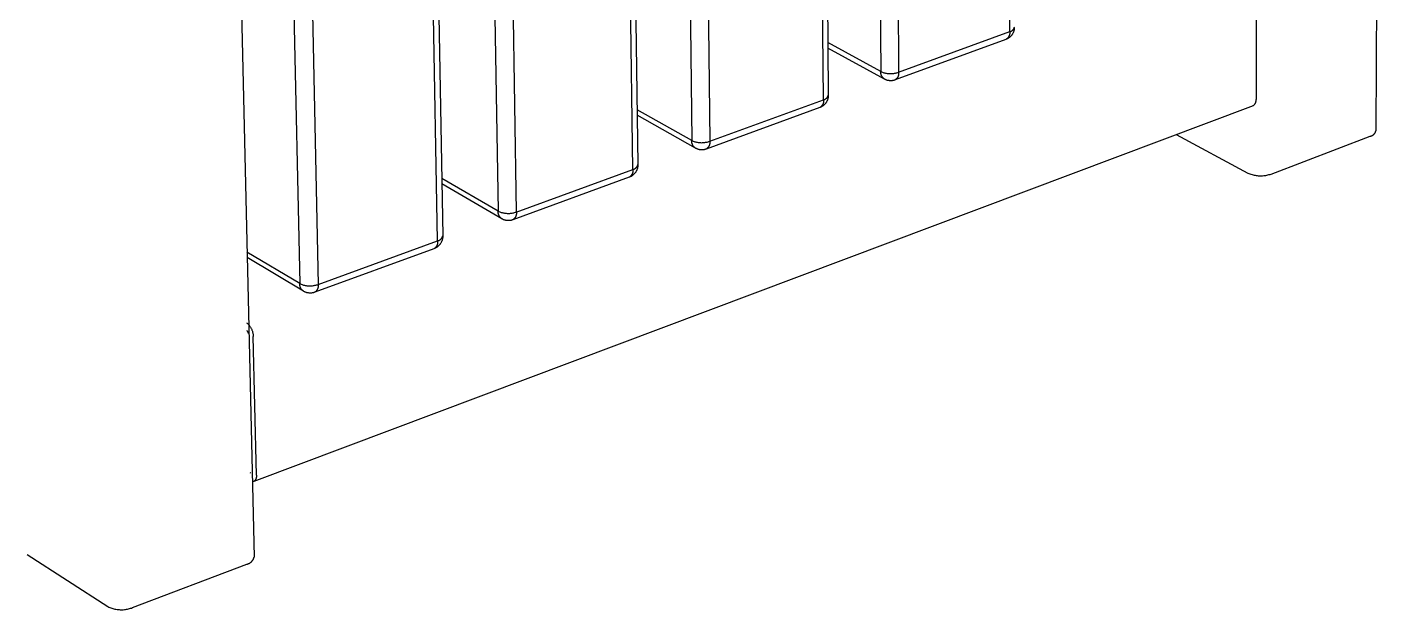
# Model space of a CAD drawing. Header units: millimetres. Extents: x 0 to 3480, y 0 to 2432.
# Drawn here: x 836.4 to 1058.9, y 161 to 255.9 of the extents above; entities that cross this region are included whole.
import ezdxf

# ---------------------------------------------------------------- set-up
doc = ezdxf.new("R2010")
doc.units = ezdxf.units.MM
doc.header["$MEASUREMENT"] = 0
doc.layers.add('Utwórz2D linie widoczne', color=7, linetype='Continuous', true_color=0x000000)

msp = doc.modelspace()

# ---------------------------------------------------------------- linework, layer by layer
at = {"layer": 'Utwórz2D linie widoczne'}
for p, q in [((1058.94, 745.12), (1056.36, 239.06)), ((996.65, 255.22), (994.74, 728.82)), ((972.17, 725.37), (975.63, 248.71)), ((962.98, 723.31), (967.07, 244.87)), ((975.29, 725.31), (978.53, 248.6)), ((966.29, 244.13), (962.13, 722.93)), ((939.02, 719.38), (944.8, 237.46)), ((942.17, 719.32), (947.73, 237.35)), ((935.19, 232.77), (928.67, 716.88)), ((929.56, 717.29), (936.01, 233.55)), ((905.01, 713.24), (913.23, 225.94)), ((908.2, 713.18), (916.19, 225.82)), ((903.35, 221.13), (894.35, 710.68)), ((895.27, 711.09), (904.2, 221.94)), ((860.92, 709.52), (873.42, 169.58)), ((870.11, 706.94), (880.88, 214.14)), ((873.33, 706.88), (883.88, 214.02)), ((1036.87, 265.56), (1036.83, 244.17)), ((997.39, 255.86), (997.4, 255.9)), ((997.4, 255.9), (997.41, 255.93)), ((997.41, 255.9), (997.4, 255.83)), ((996.04, 253.96), (977.96, 247.34)), ((978.53, 248.6), (996.65, 255.22)), ((996.08, 253.98), (996.04, 253.96)), ((996.14, 254), (996.07, 253.97)), ((996.12, 254.01), (996.08, 253.98)), ((996.15, 254.03), (996.12, 254.01)), ((996.2, 254.03), (996.14, 254)), ((996.19, 254.06), (996.15, 254.03)), ((996.22, 254.08), (996.19, 254.06)), ((996.27, 254.06), (996.2, 254.03)), ((996.25, 254.11), (996.22, 254.08)), ((996.28, 254.14), (996.25, 254.11)), ((996.33, 254.09), (996.27, 254.06)), ((996.31, 254.17), (996.28, 254.14)), ((996.34, 254.2), (996.31, 254.17)), ((996.39, 254.13), (996.33, 254.09)), ((996.37, 254.23), (996.34, 254.2)), ((996.4, 254.26), (996.37, 254.23)), ((996.45, 254.16), (996.39, 254.13)), ((996.42, 254.3), (996.4, 254.26)), ((996.45, 254.33), (996.42, 254.3)), ((996.47, 254.37), (996.45, 254.33)), ((996.51, 254.2), (996.45, 254.16)), ((996.49, 254.4), (996.47, 254.37)), ((996.51, 254.44), (996.49, 254.4)), ((996.53, 254.48), (996.51, 254.44)), ((996.57, 254.25), (996.51, 254.2)), ((996.55, 254.52), (996.53, 254.48)), ((996.57, 254.56), (996.55, 254.52)), ((996.58, 254.59), (996.57, 254.56)), ((996.63, 254.29), (996.57, 254.25)), ((996.6, 254.63), (996.58, 254.59)), ((996.61, 254.67), (996.6, 254.63)), ((996.62, 254.72), (996.61, 254.67)), ((996.63, 254.76), (996.62, 254.72)), ((996.64, 254.8), (996.63, 254.76)), ((996.68, 254.33), (996.63, 254.29)), ((996.65, 254.84), (996.64, 254.8)), ((996.65, 255.22), (996.68, 255.23)), ((996.65, 255.22), (996.66, 255.18)), ((996.66, 254.88), (996.65, 254.84)), ((996.66, 255.18), (996.66, 255.14)), ((996.66, 255.14), (996.66, 255.09)), ((996.66, 255.09), (996.67, 255.05)), ((996.67, 255.01), (996.66, 254.97)), ((996.66, 254.97), (996.66, 254.92)), ((996.66, 254.92), (996.66, 254.88)), ((996.67, 255.05), (996.67, 255.01)), ((996.68, 255.23), (996.71, 255.23)), ((996.73, 254.38), (996.68, 254.33)), ((996.71, 255.23), (996.75, 255.24)), ((996.79, 254.43), (996.73, 254.38)), ((996.75, 255.24), (996.78, 255.25)), ((996.78, 255.25), (996.81, 255.26)), ((996.84, 254.48), (996.79, 254.43)), ((996.81, 255.26), (996.84, 255.27)), ((996.84, 255.27), (996.87, 255.29)), ((996.88, 254.53), (996.84, 254.48)), ((996.87, 255.29), (996.9, 255.3)), ((996.93, 254.59), (996.88, 254.53)), ((996.9, 255.3), (996.92, 255.31)), ((996.92, 255.31), (996.95, 255.33)), ((996.98, 254.64), (996.93, 254.59)), ((996.95, 255.33), (996.98, 255.35)), ((996.98, 255.35), (997.01, 255.36)), ((997.02, 254.7), (996.98, 254.64)), ((997.01, 255.36), (997.03, 255.38)), ((997.06, 254.76), (997.02, 254.7)), ((997.03, 255.38), (997.06, 255.4)), ((997.06, 255.4), (997.09, 255.42)), ((997.1, 254.82), (997.06, 254.76)), ((997.09, 255.42), (997.11, 255.44)), ((997.13, 254.88), (997.1, 254.82)), ((997.11, 255.44), (997.13, 255.46)), ((997.13, 255.46), (997.16, 255.48)), ((997.17, 254.94), (997.13, 254.88)), ((997.16, 255.48), (997.18, 255.51)), ((997.2, 255.01), (997.17, 254.94)), ((997.18, 255.51), (997.2, 255.53)), ((997.2, 255.53), (997.22, 255.56)), ((997.23, 255.07), (997.2, 255.01)), ((997.22, 255.56), (997.24, 255.58)), ((997.26, 255.14), (997.23, 255.07)), ((997.24, 255.58), (997.26, 255.61)), ((997.26, 255.61), (997.28, 255.63)), ((997.28, 255.21), (997.26, 255.14)), ((997.28, 255.63), (997.3, 255.66)), ((997.3, 255.27), (997.28, 255.21)), ((997.3, 255.66), (997.31, 255.69)), ((997.33, 255.34), (997.3, 255.27)), ((997.31, 255.69), (997.33, 255.72)), ((997.33, 255.72), (997.34, 255.75)), ((997.34, 255.41), (997.33, 255.34)), ((997.34, 255.75), (997.35, 255.77)), ((997.36, 255.48), (997.34, 255.41)), ((997.35, 255.77), (997.37, 255.8)), ((997.37, 255.55), (997.36, 255.48)), ((997.37, 255.8), (997.38, 255.83)), ((997.38, 255.62), (997.37, 255.55)), ((997.38, 255.83), (997.39, 255.86)), ((997.39, 255.69), (997.38, 255.62)), ((997.4, 255.76), (997.39, 255.69)), ((997.4, 255.83), (997.4, 255.76)), ((975.63, 248.71), (967, 253.43)), ((976.23, 247.47), (967.01, 252.52)), ((975.63, 248.71), (975.75, 248.66)), ((975.63, 248.67), (975.63, 248.71)), ((975.63, 248.62), (975.63, 248.67)), ((975.63, 248.57), (975.63, 248.62)), ((975.63, 248.52), (975.63, 248.57)), ((975.63, 248.48), (975.63, 248.52)), ((975.64, 248.43), (975.63, 248.48)), ((975.65, 248.38), (975.64, 248.43)), ((975.65, 248.34), (975.65, 248.38)), ((975.67, 248.29), (975.65, 248.34)), ((975.68, 248.24), (975.67, 248.29)), ((975.69, 248.2), (975.68, 248.24)), ((975.71, 248.15), (975.69, 248.2)), ((975.72, 248.11), (975.71, 248.15)), ((975.74, 248.07), (975.72, 248.11)), ((975.76, 248.02), (975.74, 248.07)), ((975.75, 248.66), (975.88, 248.62)), ((975.78, 247.98), (975.76, 248.02)), ((975.8, 247.94), (975.78, 247.98)), ((975.83, 247.9), (975.8, 247.94)), ((975.85, 247.86), (975.83, 247.9)), ((975.88, 247.82), (975.85, 247.86)), ((975.88, 248.62), (976.01, 248.57)), ((975.91, 247.78), (975.88, 247.82)), ((975.94, 247.74), (975.91, 247.78)), ((975.97, 247.71), (975.94, 247.74)), ((976, 247.67), (975.97, 247.71)), ((976.03, 247.64), (976, 247.67)), ((976.01, 248.57), (976.14, 248.53)), ((976.07, 247.61), (976.03, 247.64)), ((976.1, 247.57), (976.07, 247.61)), ((976.14, 247.54), (976.1, 247.57)), ((976.14, 248.53), (976.27, 248.5)), ((976.18, 247.52), (976.14, 247.54)), ((976.22, 247.49), (976.18, 247.52)), ((976.26, 247.46), (976.22, 247.49)), ((976.32, 247.43), (976.26, 247.46)), ((976.27, 248.5), (976.4, 248.47)), ((976.38, 247.4), (976.32, 247.43)), ((976.44, 247.37), (976.38, 247.4)), ((976.4, 248.47), (976.53, 248.44)), ((976.51, 247.35), (976.44, 247.37)), ((976.57, 247.32), (976.51, 247.35)), ((976.53, 248.44), (976.66, 248.42)), ((976.64, 247.3), (976.57, 247.32)), ((976.7, 247.28), (976.64, 247.3)), ((976.66, 248.42), (976.8, 248.41)), ((976.77, 247.26), (976.7, 247.28)), ((976.84, 247.25), (976.77, 247.26)), ((976.8, 248.41), (976.93, 248.39)), ((976.91, 247.24), (976.84, 247.25)), ((976.97, 247.23), (976.91, 247.24)), ((976.93, 248.39), (977.07, 248.39)), ((977.04, 247.22), (976.97, 247.23)), ((977.11, 247.21), (977.04, 247.22)), ((977.07, 248.39), (977.2, 248.38)), ((977.18, 247.21), (977.11, 247.21)), ((977.25, 247.21), (977.18, 247.21)), ((977.2, 248.38), (977.34, 248.38)), ((977.32, 247.21), (977.25, 247.21)), ((977.39, 247.22), (977.32, 247.21)), ((977.34, 248.38), (977.47, 248.39)), ((977.46, 247.22), (977.39, 247.22)), ((977.53, 247.23), (977.46, 247.22)), ((977.47, 248.39), (977.61, 248.4)), ((977.59, 247.24), (977.53, 247.23)), ((977.66, 247.26), (977.59, 247.24)), ((977.61, 248.4), (977.74, 248.42)), ((977.73, 247.27), (977.66, 247.26)), ((977.8, 247.29), (977.73, 247.27)), ((977.74, 248.42), (977.87, 248.44)), ((977.86, 247.31), (977.8, 247.29)), ((977.93, 247.33), (977.86, 247.31)), ((977.87, 248.44), (978.01, 248.46)), ((977.96, 247.36), (977.93, 247.33)), ((978, 247.38), (977.96, 247.36)), ((978.03, 247.4), (978, 247.38)), ((978.01, 248.46), (978.14, 248.49)), ((978.07, 247.43), (978.03, 247.4)), ((978.1, 247.46), (978.07, 247.43)), ((978.13, 247.48), (978.1, 247.46)), ((978.16, 247.51), (978.13, 247.48)), ((978.14, 248.49), (978.27, 248.52)), ((978.19, 247.54), (978.16, 247.51)), ((978.22, 247.57), (978.19, 247.54)), ((978.25, 247.61), (978.22, 247.57)), ((978.28, 247.64), (978.25, 247.61)), ((978.27, 248.52), (978.4, 248.56)), ((978.3, 247.67), (978.28, 247.64)), ((978.33, 247.71), (978.3, 247.67)), ((978.35, 247.74), (978.33, 247.71)), ((978.37, 247.78), (978.35, 247.74)), ((978.39, 247.82), (978.37, 247.78)), ((978.41, 247.85), (978.39, 247.82)), ((978.4, 248.56), (978.53, 248.6)), ((978.43, 247.89), (978.41, 247.85)), ((978.45, 247.93), (978.43, 247.89)), ((978.46, 247.97), (978.45, 247.93)), ((978.48, 248.01), (978.46, 247.97)), ((978.49, 248.05), (978.48, 248.01)), ((978.5, 248.09), (978.49, 248.05)), ((978.51, 248.13), (978.5, 248.09)), ((978.52, 248.18), (978.51, 248.13)), ((978.53, 248.22), (978.52, 248.18)), ((978.53, 248.6), (978.53, 248.56)), ((978.53, 248.56), (978.54, 248.51)), ((978.54, 248.3), (978.53, 248.26)), ((978.53, 248.26), (978.53, 248.22)), ((978.54, 248.51), (978.54, 248.47)), ((978.54, 248.47), (978.54, 248.43)), ((978.54, 248.43), (978.54, 248.39)), ((978.54, 248.39), (978.54, 248.34)), ((978.54, 248.34), (978.54, 248.3)), ((967.02, 244.71), (967.03, 244.74)), ((967.03, 244.74), (967.04, 244.78)), ((967.04, 244.78), (967.05, 244.81)), ((967.05, 244.81), (967.06, 244.84)), ((967.06, 244.84), (967.07, 244.87)), ((967.07, 244.85), (967.07, 244.78)), ((967.07, 244.78), (967.07, 244.7)), ((1036.33, 243.15), (873.37, 181.9)), ((965.69, 242.86), (947.17, 236.08)), ((947.73, 237.35), (966.29, 244.13)), ((965.73, 242.88), (965.69, 242.86)), ((965.78, 242.9), (965.72, 242.87)), ((965.76, 242.9), (965.73, 242.88)), ((965.8, 242.93), (965.76, 242.9)), ((965.85, 242.92), (965.78, 242.9)), ((965.83, 242.95), (965.8, 242.93)), ((965.86, 242.98), (965.83, 242.95)), ((965.92, 242.96), (965.85, 242.92)), ((965.89, 243.01), (965.86, 242.98)), ((965.92, 243.04), (965.89, 243.01)), ((965.95, 243.07), (965.92, 243.04)), ((965.98, 242.99), (965.92, 242.96)), ((965.98, 243.1), (965.95, 243.07)), ((966.01, 243.13), (965.98, 243.1)), ((966.04, 243.03), (965.98, 242.99)), ((966.04, 243.16), (966.01, 243.13)), ((966.06, 243.2), (966.04, 243.16)), ((966.11, 243.07), (966.04, 243.03)), ((966.09, 243.23), (966.06, 243.2)), ((966.11, 243.27), (966.09, 243.23)), ((966.13, 243.31), (966.11, 243.27)), ((966.17, 243.11), (966.11, 243.07)), ((966.15, 243.34), (966.13, 243.31)), ((966.17, 243.38), (966.15, 243.34)), ((966.19, 243.42), (966.17, 243.38)), ((966.23, 243.15), (966.17, 243.11)), ((966.21, 243.46), (966.19, 243.42)), ((966.22, 243.5), (966.21, 243.46)), ((966.24, 243.54), (966.22, 243.5)), ((966.28, 243.19), (966.23, 243.15)), ((966.25, 243.58), (966.24, 243.54)), ((966.26, 243.62), (966.25, 243.58)), ((966.27, 243.66), (966.26, 243.62)), ((966.28, 243.7), (966.27, 243.66)), ((966.29, 243.74), (966.28, 243.7)), ((966.34, 243.24), (966.28, 243.19)), ((966.29, 244.13), (966.32, 244.13)), ((966.29, 244.13), (966.29, 244.08)), ((966.29, 244.08), (966.3, 244.04)), ((966.3, 243.83), (966.29, 243.79)), ((966.29, 243.79), (966.29, 243.74)), ((966.3, 244.04), (966.3, 244)), ((966.3, 244), (966.3, 243.96)), ((966.3, 243.96), (966.3, 243.91)), ((966.3, 243.91), (966.3, 243.87)), ((966.3, 243.87), (966.3, 243.83)), ((966.32, 244.13), (966.35, 244.14)), ((966.39, 243.29), (966.34, 243.24)), ((966.35, 244.14), (966.38, 244.15)), ((966.38, 244.15), (966.42, 244.16)), ((966.45, 243.34), (966.39, 243.29)), ((966.42, 244.16), (966.45, 244.17)), ((966.45, 244.17), (966.48, 244.18)), ((966.5, 243.39), (966.45, 243.34)), ((966.48, 244.18), (966.51, 244.19)), ((966.55, 243.45), (966.5, 243.39)), ((966.51, 244.19), (966.54, 244.21)), ((966.54, 244.21), (966.57, 244.22)), ((966.59, 243.5), (966.55, 243.45)), ((966.57, 244.22), (966.6, 244.24)), ((966.64, 243.56), (966.59, 243.5)), ((966.6, 244.24), (966.63, 244.26)), ((966.63, 244.26), (966.66, 244.27)), ((966.68, 243.62), (966.64, 243.56)), ((966.66, 244.27), (966.69, 244.29)), ((966.72, 243.68), (966.68, 243.62)), ((966.69, 244.29), (966.71, 244.31)), ((966.71, 244.31), (966.74, 244.34)), ((966.76, 243.74), (966.72, 243.68)), ((966.74, 244.34), (966.77, 244.36)), ((966.8, 243.8), (966.76, 243.74)), ((966.77, 244.36), (966.79, 244.38)), ((966.79, 244.38), (966.82, 244.4)), ((966.83, 243.87), (966.8, 243.8)), ((966.82, 244.4), (966.84, 244.43)), ((966.87, 243.93), (966.83, 243.87)), ((966.84, 244.43), (966.86, 244.45)), ((966.86, 244.45), (966.88, 244.48)), ((966.9, 244), (966.87, 243.93)), ((966.88, 244.48), (966.9, 244.51)), ((966.9, 244.51), (966.92, 244.53)), ((966.92, 244.07), (966.9, 244)), ((966.92, 244.53), (966.94, 244.56)), ((966.95, 244.13), (966.92, 244.07)), ((966.94, 244.56), (966.96, 244.59)), ((966.97, 244.2), (966.95, 244.13)), ((966.96, 244.59), (966.98, 244.62)), ((966.99, 244.27), (966.97, 244.2)), ((966.98, 244.62), (966.99, 244.65)), ((966.99, 244.65), (967.01, 244.68)), ((967.01, 244.34), (966.99, 244.27)), ((967.01, 244.68), (967.02, 244.71)), ((967.03, 244.41), (967.01, 244.34)), ((967.04, 244.49), (967.03, 244.41)), ((967.05, 244.56), (967.04, 244.49)), ((967.06, 244.63), (967.05, 244.56)), ((967.07, 244.7), (967.06, 244.63)), ((1036.33, 243.15), (1036.36, 243.17)), ((1036.36, 243.17), (1036.39, 243.19)), ((1036.39, 243.19), (1036.42, 243.21)), ((1036.42, 243.21), (1036.44, 243.23)), ((1036.44, 243.23), (1036.47, 243.26)), ((1036.47, 243.26), (1036.5, 243.28)), ((1036.5, 243.28), (1036.52, 243.3)), ((1036.52, 243.3), (1036.55, 243.33)), ((1036.55, 243.33), (1036.57, 243.35)), ((1036.57, 243.35), (1036.6, 243.38)), ((1036.6, 243.38), (1036.62, 243.41)), ((1036.62, 243.41), (1036.64, 243.44)), ((1036.64, 243.44), (1036.66, 243.47)), ((1036.66, 243.47), (1036.68, 243.49)), ((1036.68, 243.49), (1036.7, 243.52)), ((1036.7, 243.52), (1036.71, 243.56)), ((1036.71, 243.56), (1036.73, 243.59)), ((1036.73, 243.59), (1036.75, 243.62)), ((1036.75, 243.62), (1036.76, 243.65)), ((1036.76, 243.65), (1036.77, 243.68)), ((1036.77, 243.68), (1036.78, 243.72)), ((1036.78, 243.72), (1036.79, 243.75)), ((1036.79, 243.75), (1036.8, 243.79)), ((1036.8, 243.79), (1036.81, 243.82)), ((1036.81, 243.82), (1036.82, 243.85)), ((1036.82, 243.89), (1036.83, 243.92)), ((1036.82, 243.85), (1036.82, 243.89)), ((1036.83, 244.14), (1036.83, 244.17)), ((1036.83, 244.1), (1036.83, 244.14)), ((1036.83, 244.07), (1036.83, 244.1)), ((1036.83, 244.03), (1036.83, 244.07)), ((1036.83, 244), (1036.83, 244.03)), ((1036.83, 243.96), (1036.83, 244)), ((1036.83, 243.92), (1036.83, 243.96)), ((944.8, 237.46), (935.89, 242.48)), ((945.39, 236.23), (935.9, 241.58)), ((1023.8, 238.45), (1035.5, 232.16)), ((1039.26, 232.01), (1055.44, 238.17)), ((1055.44, 238.17), (1055.48, 238.17)), ((1055.48, 238.17), (1055.52, 238.18)), ((1055.52, 238.18), (1055.56, 238.2)), ((1055.56, 238.2), (1055.59, 238.21)), ((1055.59, 238.21), (1055.63, 238.22)), ((1055.63, 238.22), (1055.67, 238.24)), ((1055.67, 238.24), (1055.71, 238.26)), ((1055.71, 238.26), (1055.75, 238.27)), ((1055.75, 238.27), (1055.78, 238.29)), ((1055.78, 238.29), (1055.82, 238.31)), ((1055.82, 238.31), (1055.85, 238.34)), ((1055.85, 238.34), (1055.89, 238.36)), ((1055.89, 238.36), (1055.92, 238.38)), ((1055.92, 238.38), (1055.95, 238.41)), ((1055.95, 238.41), (1055.98, 238.43)), ((1055.98, 238.43), (1056.01, 238.46)), ((1056.01, 238.46), (1056.04, 238.49)), ((1056.04, 238.49), (1056.07, 238.52)), ((1056.07, 238.52), (1056.1, 238.55)), ((1056.1, 238.55), (1056.12, 238.58)), ((1056.12, 238.58), (1056.15, 238.61)), ((1056.15, 238.61), (1056.17, 238.65)), ((1056.17, 238.65), (1056.2, 238.68)), ((1056.2, 238.68), (1056.22, 238.72)), ((1056.22, 238.72), (1056.24, 238.75)), ((1056.24, 238.75), (1056.26, 238.79)), ((1056.26, 238.79), (1056.28, 238.83)), ((1056.28, 238.83), (1056.29, 238.86)), ((1056.29, 238.86), (1056.31, 238.9)), ((1056.31, 238.9), (1056.32, 238.94)), ((1056.32, 238.94), (1056.33, 238.98)), ((1056.33, 238.98), (1056.35, 239.02)), ((1056.35, 239.02), (1056.36, 239.06)), ((944.8, 237.46), (944.92, 237.41)), ((944.8, 237.42), (944.8, 237.46)), ((944.8, 237.37), (944.8, 237.42)), ((944.8, 237.32), (944.8, 237.37)), ((944.8, 237.27), (944.8, 237.32)), ((944.8, 237.23), (944.8, 237.27)), ((944.81, 237.18), (944.8, 237.23)), ((944.82, 237.13), (944.81, 237.18)), ((944.83, 237.09), (944.82, 237.13)), ((944.84, 237.04), (944.83, 237.09)), ((944.85, 237), (944.84, 237.04)), ((944.86, 236.95), (944.85, 237)), ((944.88, 236.91), (944.86, 236.95)), ((944.9, 236.86), (944.88, 236.91)), ((944.91, 236.82), (944.9, 236.86)), ((944.93, 236.78), (944.91, 236.82)), ((944.92, 237.41), (945.05, 237.36)), ((944.96, 236.73), (944.93, 236.78)), ((944.98, 236.69), (944.96, 236.73)), ((945, 236.65), (944.98, 236.69)), ((945.03, 236.61), (945, 236.65)), ((945.05, 236.57), (945.03, 236.61)), ((945.05, 237.36), (945.18, 237.32)), ((945.08, 236.53), (945.05, 236.57)), ((945.11, 236.5), (945.08, 236.53)), ((945.14, 236.46), (945.11, 236.5)), ((945.17, 236.43), (945.14, 236.46)), ((945.21, 236.39), (945.17, 236.43)), ((945.18, 237.32), (945.31, 237.28)), ((945.24, 236.36), (945.21, 236.39)), ((945.28, 236.33), (945.24, 236.36)), ((945.31, 236.3), (945.28, 236.33)), ((945.31, 237.28), (945.44, 237.24)), ((945.35, 236.27), (945.31, 236.3)), ((945.39, 236.24), (945.35, 236.27)), ((945.43, 236.21), (945.39, 236.24)), ((945.49, 236.18), (945.43, 236.21)), ((945.44, 237.24), (945.58, 237.21)), ((945.55, 236.15), (945.49, 236.18)), ((945.62, 236.12), (945.55, 236.15)), ((945.58, 237.21), (945.71, 237.19)), ((945.68, 236.09), (945.62, 236.12)), ((945.75, 236.07), (945.68, 236.09)), ((945.71, 237.19), (945.85, 237.16)), ((945.82, 236.04), (945.75, 236.07)), ((945.88, 236.02), (945.82, 236.04)), ((945.85, 237.16), (945.98, 237.15)), ((945.95, 236.01), (945.88, 236.02)), ((946.02, 235.99), (945.95, 236.01)), ((945.98, 237.15), (946.12, 237.14)), ((946.09, 235.98), (946.02, 235.99)), ((946.16, 235.97), (946.09, 235.98)), ((946.12, 237.14), (946.25, 237.13)), ((946.23, 235.96), (946.16, 235.97)), ((946.3, 235.95), (946.23, 235.96)), ((946.25, 237.13), (946.39, 237.12)), ((946.37, 235.95), (946.3, 235.95)), ((946.44, 235.95), (946.37, 235.95)), ((946.39, 237.12), (946.53, 237.13)), ((946.52, 235.95), (946.44, 235.95)), ((946.59, 235.95), (946.52, 235.95)), ((946.53, 237.13), (946.66, 237.13)), ((946.66, 235.96), (946.59, 235.95)), ((946.66, 237.13), (946.8, 237.14)), ((946.73, 235.97), (946.66, 235.96)), ((946.8, 235.98), (946.73, 235.97)), ((946.8, 237.14), (946.93, 237.16)), ((946.87, 235.99), (946.8, 235.98)), ((946.94, 236.01), (946.87, 235.99)), ((946.93, 237.16), (947.07, 237.18)), ((947.01, 236.03), (946.94, 236.01)), ((947.07, 236.05), (947.01, 236.03)), ((947.07, 237.18), (947.2, 237.2)), ((947.14, 236.07), (947.07, 236.05)), ((947.18, 236.1), (947.14, 236.07)), ((947.21, 236.12), (947.18, 236.1)), ((947.2, 237.2), (947.34, 237.23)), ((947.25, 236.14), (947.21, 236.12)), ((947.28, 236.17), (947.25, 236.14)), ((947.31, 236.2), (947.28, 236.17)), ((947.34, 236.23), (947.31, 236.2)), ((947.34, 237.23), (947.47, 237.27)), ((947.37, 236.26), (947.34, 236.23)), ((947.4, 236.29), (947.37, 236.26)), ((947.43, 236.32), (947.4, 236.29)), ((947.46, 236.35), (947.43, 236.32)), ((947.49, 236.38), (947.46, 236.35)), ((947.47, 237.27), (947.6, 237.3)), ((947.51, 236.42), (947.49, 236.38)), ((947.54, 236.45), (947.51, 236.42)), ((947.56, 236.49), (947.54, 236.45)), ((947.58, 236.52), (947.56, 236.49)), ((947.6, 236.56), (947.58, 236.52)), ((947.6, 237.3), (947.73, 237.35)), ((947.62, 236.6), (947.6, 236.56)), ((947.64, 236.64), (947.62, 236.6)), ((947.66, 236.68), (947.64, 236.64)), ((947.67, 236.72), (947.66, 236.68)), ((947.68, 236.76), (947.67, 236.72)), ((947.7, 236.8), (947.68, 236.76)), ((947.71, 236.84), (947.7, 236.8)), ((947.72, 236.88), (947.71, 236.84)), ((947.73, 236.92), (947.72, 236.88)), ((947.73, 237.35), (947.74, 237.3)), ((947.74, 237.01), (947.73, 236.96)), ((947.73, 236.96), (947.73, 236.92)), ((947.74, 237.3), (947.74, 237.26)), ((947.74, 237.26), (947.74, 237.22)), ((947.74, 237.22), (947.75, 237.18)), ((947.75, 237.13), (947.74, 237.09)), ((947.74, 237.09), (947.74, 237.05)), ((947.74, 237.05), (947.74, 237.01)), ((947.75, 237.18), (947.75, 237.13)), ((934.61, 231.49), (915.64, 224.55)), ((916.19, 225.82), (935.19, 232.77)), ((934.64, 231.51), (934.61, 231.49)), ((934.7, 231.53), (934.63, 231.5)), ((934.68, 231.54), (934.64, 231.51)), ((934.71, 231.56), (934.68, 231.54)), ((934.77, 231.56), (934.7, 231.53)), ((934.75, 231.59), (934.71, 231.56)), ((934.78, 231.61), (934.75, 231.59)), ((934.84, 231.59), (934.77, 231.56)), ((934.81, 231.64), (934.78, 231.61)), ((934.84, 231.67), (934.81, 231.64)), ((934.87, 231.7), (934.84, 231.67)), ((934.9, 231.62), (934.84, 231.59)), ((934.9, 231.73), (934.87, 231.7)), ((934.93, 231.77), (934.9, 231.73)), ((934.97, 231.66), (934.9, 231.62)), ((934.95, 231.8), (934.93, 231.77)), ((934.98, 231.83), (934.95, 231.8)), ((935.03, 231.7), (934.97, 231.66)), ((935, 231.87), (934.98, 231.83)), ((935.03, 231.91), (935, 231.87)), ((935.05, 231.94), (935.03, 231.91)), ((935.09, 231.74), (935.03, 231.7)), ((935.07, 231.98), (935.05, 231.94)), ((935.09, 232.02), (935.07, 231.98)), ((935.1, 232.06), (935.09, 232.02)), ((935.15, 231.78), (935.09, 231.74)), ((935.12, 232.1), (935.1, 232.06)), ((935.14, 232.14), (935.12, 232.1)), ((935.15, 232.18), (935.14, 232.14)), ((935.16, 232.22), (935.15, 232.18)), ((935.21, 231.83), (935.15, 231.78)), ((935.17, 232.26), (935.16, 232.22)), ((935.18, 232.3), (935.17, 232.26)), ((935.19, 232.34), (935.18, 232.3)), ((935.19, 232.77), (935.23, 232.77)), ((935.19, 232.77), (935.2, 232.72)), ((935.2, 232.38), (935.19, 232.34)), ((935.2, 232.72), (935.2, 232.68)), ((935.2, 232.68), (935.21, 232.64)), ((935.21, 232.47), (935.2, 232.43)), ((935.2, 232.43), (935.2, 232.38)), ((935.21, 232.64), (935.21, 232.6)), ((935.21, 232.6), (935.21, 232.55)), ((935.21, 232.55), (935.21, 232.51)), ((935.21, 232.51), (935.21, 232.47)), ((935.27, 231.88), (935.21, 231.83)), ((935.23, 232.77), (935.26, 232.78)), ((935.26, 232.78), (935.29, 232.79)), ((935.32, 231.93), (935.27, 231.88)), ((935.29, 232.79), (935.33, 232.8)), ((935.37, 231.98), (935.32, 231.93)), ((935.33, 232.8), (935.36, 232.81)), ((935.36, 232.81), (935.39, 232.82)), ((935.43, 232.03), (935.37, 231.98)), ((935.39, 232.82), (935.42, 232.83)), ((935.42, 232.83), (935.46, 232.85)), ((935.48, 232.08), (935.43, 232.03)), ((935.46, 232.85), (935.49, 232.86)), ((935.52, 232.14), (935.48, 232.08)), ((935.49, 232.86), (935.52, 232.88)), ((935.52, 232.88), (935.55, 232.9)), ((935.57, 232.2), (935.52, 232.14)), ((935.55, 232.9), (935.58, 232.91)), ((935.61, 232.26), (935.57, 232.2)), ((935.58, 232.91), (935.6, 232.93)), ((935.6, 232.93), (935.63, 232.95)), ((935.66, 232.32), (935.61, 232.26)), ((935.63, 232.95), (935.66, 232.98)), ((935.66, 232.98), (935.69, 233)), ((935.7, 232.38), (935.66, 232.32)), ((935.69, 233), (935.71, 233.02)), ((935.73, 232.45), (935.7, 232.38)), ((935.71, 233.02), (935.74, 233.05)), ((935.77, 232.51), (935.73, 232.45)), ((935.74, 233.05), (935.76, 233.07)), ((935.76, 233.07), (935.78, 233.1)), ((935.8, 232.58), (935.77, 232.51)), ((935.78, 233.1), (935.81, 233.12)), ((935.83, 232.64), (935.8, 232.58)), ((935.81, 233.12), (935.83, 233.15)), ((935.83, 233.15), (935.85, 233.18)), ((935.86, 232.71), (935.83, 232.64)), ((935.85, 233.18), (935.87, 233.21)), ((935.89, 232.78), (935.86, 232.71)), ((935.87, 233.21), (935.89, 233.23)), ((935.89, 233.23), (935.9, 233.26)), ((935.91, 232.85), (935.89, 232.78)), ((935.9, 233.26), (935.92, 233.29)), ((935.93, 232.92), (935.91, 232.85)), ((935.92, 233.29), (935.93, 233.33)), ((935.93, 233.33), (935.95, 233.36)), ((935.95, 232.99), (935.93, 232.92)), ((935.95, 233.36), (935.96, 233.39)), ((935.97, 233.07), (935.95, 232.99)), ((935.96, 233.39), (935.97, 233.42)), ((935.97, 233.42), (935.99, 233.45)), ((935.98, 233.14), (935.97, 233.07)), ((935.99, 233.21), (935.98, 233.14)), ((935.99, 233.45), (936, 233.49)), ((936, 233.28), (935.99, 233.21)), ((936, 233.52), (936.01, 233.55)), ((936, 233.49), (936, 233.52)), ((936.01, 233.36), (936, 233.28)), ((936.01, 233.51), (936.01, 233.43)), ((936.01, 233.43), (936.01, 233.36)), ((1035.5, 232.16), (1035.66, 232.09)), ((1035.66, 232.09), (1035.83, 232.03)), ((1035.83, 232.03), (1035.99, 231.97)), ((1035.99, 231.97), (1036.16, 231.92)), ((1036.16, 231.92), (1036.33, 231.88)), ((1036.33, 231.88), (1036.5, 231.84)), ((1036.5, 231.84), (1036.67, 231.8)), ((1036.67, 231.8), (1036.85, 231.78)), ((1036.85, 231.78), (1037.02, 231.76)), ((1037.02, 231.76), (1037.19, 231.74)), ((1037.19, 231.74), (1037.37, 231.73)), ((1037.37, 231.73), (1037.54, 231.73)), ((1037.54, 231.73), (1037.72, 231.73)), ((1037.72, 231.73), (1037.89, 231.73)), ((1037.89, 231.73), (1038.07, 231.75)), ((1038.07, 231.75), (1038.24, 231.77)), ((1038.24, 231.77), (1038.42, 231.79)), ((1038.42, 231.79), (1038.59, 231.83)), ((1038.59, 231.83), (1038.76, 231.86)), ((1038.76, 231.86), (1038.93, 231.91)), ((1038.93, 231.91), (1039.1, 231.95)), ((1039.1, 231.95), (1039.26, 232.01)), ((913.23, 225.94), (904.03, 231.28)), ((913.84, 224.7), (904.05, 230.39)), ((913.22, 225.89), (913.23, 225.94)), ((913.22, 225.85), (913.22, 225.89)), ((913.23, 225.8), (913.22, 225.85)), ((913.23, 225.94), (913.35, 225.89)), ((913.23, 225.75), (913.23, 225.8)), ((913.23, 225.7), (913.23, 225.75)), ((913.24, 225.65), (913.23, 225.7)), ((913.25, 225.6), (913.24, 225.65)), ((913.26, 225.56), (913.25, 225.6)), ((913.27, 225.51), (913.26, 225.56)), ((913.28, 225.46), (913.27, 225.51)), ((913.3, 225.42), (913.28, 225.46)), ((913.32, 225.37), (913.3, 225.42)), ((913.33, 225.32), (913.32, 225.37)), ((913.35, 225.28), (913.33, 225.32)), ((913.35, 225.89), (913.48, 225.84)), ((913.37, 225.24), (913.35, 225.28)), ((913.4, 225.19), (913.37, 225.24)), ((913.42, 225.15), (913.4, 225.19)), ((913.45, 225.11), (913.42, 225.15)), ((913.47, 225.07), (913.45, 225.11)), ((913.5, 225.03), (913.47, 225.07)), ((913.48, 225.84), (913.61, 225.79)), ((913.53, 224.99), (913.5, 225.03)), ((913.56, 224.95), (913.53, 224.99)), ((913.59, 224.92), (913.56, 224.95)), ((913.63, 224.88), (913.59, 224.92)), ((913.61, 225.79), (913.74, 225.75)), ((913.66, 224.85), (913.63, 224.88)), ((913.7, 224.81), (913.66, 224.85)), ((913.73, 224.78), (913.7, 224.81)), ((913.77, 224.75), (913.73, 224.78)), ((913.74, 225.75), (913.88, 225.72)), ((913.81, 224.72), (913.77, 224.75)), ((913.85, 224.7), (913.81, 224.72)), ((913.88, 225.72), (914.01, 225.68)), ((914.01, 225.68), (914.15, 225.66)), ((914.15, 225.66), (914.28, 225.64)), ((914.28, 225.64), (914.42, 225.62)), ((914.42, 225.62), (914.56, 225.61)), ((914.56, 225.61), (914.69, 225.6)), ((914.69, 225.6), (914.83, 225.59)), ((914.83, 225.59), (914.97, 225.6)), ((914.97, 225.6), (915.11, 225.6)), ((915.11, 225.6), (915.25, 225.61)), ((915.25, 225.61), (915.38, 225.63)), ((915.38, 225.63), (915.52, 225.65)), ((915.52, 225.65), (915.66, 225.67)), ((915.66, 225.67), (915.79, 225.7)), ((915.79, 225.7), (915.92, 225.74)), ((915.84, 224.73), (915.81, 224.7)), ((915.87, 224.76), (915.84, 224.73)), ((915.9, 224.79), (915.87, 224.76)), ((915.93, 224.82), (915.9, 224.79)), ((915.92, 225.74), (916.06, 225.78)), ((915.95, 224.85), (915.93, 224.82)), ((915.98, 224.89), (915.95, 224.85)), ((916, 224.92), (915.98, 224.89)), ((916.03, 224.96), (916, 224.92)), ((916.05, 225), (916.03, 224.96)), ((916.07, 225.03), (916.05, 225)), ((916.06, 225.78), (916.19, 225.82)), ((916.09, 225.07), (916.07, 225.03)), ((916.1, 225.11), (916.09, 225.07)), ((916.12, 225.15), (916.1, 225.11)), ((916.14, 225.19), (916.12, 225.15)), ((916.15, 225.23), (916.14, 225.19)), ((916.16, 225.27), (916.15, 225.23)), ((916.17, 225.31), (916.16, 225.27)), ((916.18, 225.36), (916.17, 225.31)), ((916.19, 225.4), (916.18, 225.36)), ((916.19, 225.82), (916.19, 225.78)), ((916.19, 225.78), (916.2, 225.74)), ((916.2, 225.48), (916.19, 225.44)), ((916.19, 225.44), (916.19, 225.4)), ((916.2, 225.74), (916.2, 225.69)), ((916.2, 225.69), (916.21, 225.65)), ((916.21, 225.57), (916.2, 225.52)), ((916.2, 225.52), (916.2, 225.48)), ((916.21, 225.65), (916.21, 225.61)), ((916.21, 225.61), (916.21, 225.57)), ((913.91, 224.66), (913.85, 224.7)), ((913.97, 224.63), (913.91, 224.66)), ((914.04, 224.6), (913.97, 224.63)), ((914.1, 224.57), (914.04, 224.6)), ((914.17, 224.55), (914.1, 224.57)), ((914.23, 224.52), (914.17, 224.55)), ((914.3, 224.5), (914.23, 224.52)), ((914.37, 224.48), (914.3, 224.5)), ((914.44, 224.47), (914.37, 224.48)), ((914.51, 224.45), (914.44, 224.47)), ((914.57, 224.44), (914.51, 224.45)), ((914.64, 224.43), (914.57, 224.44)), ((914.71, 224.42), (914.64, 224.43)), ((914.78, 224.42), (914.71, 224.42)), ((914.85, 224.41), (914.78, 224.42)), ((914.92, 224.41), (914.85, 224.41)), ((914.99, 224.42), (914.92, 224.41)), ((915.06, 224.42), (914.99, 224.42)), ((915.13, 224.43), (915.06, 224.42)), ((915.2, 224.44), (915.13, 224.43)), ((915.27, 224.45), (915.2, 224.44)), ((915.34, 224.46), (915.27, 224.45)), ((915.41, 224.48), (915.34, 224.46)), ((915.48, 224.5), (915.41, 224.48)), ((915.54, 224.52), (915.48, 224.5)), ((915.61, 224.54), (915.54, 224.52)), ((915.65, 224.56), (915.61, 224.54)), ((915.68, 224.59), (915.65, 224.56)), ((915.72, 224.61), (915.68, 224.59)), ((915.75, 224.64), (915.72, 224.61)), ((915.78, 224.67), (915.75, 224.64)), ((915.81, 224.7), (915.78, 224.67)), ((883.88, 214.02), (903.35, 221.13)), ((903.21, 220.3), (903.19, 220.27)), ((903.23, 220.34), (903.21, 220.3)), ((903.25, 220.38), (903.23, 220.34)), ((903.26, 220.42), (903.25, 220.38)), ((903.28, 220.46), (903.26, 220.42)), ((903.3, 220.5), (903.28, 220.46)), ((903.31, 220.54), (903.3, 220.5)), ((903.32, 220.58), (903.31, 220.54)), ((903.33, 220.62), (903.32, 220.58)), ((903.34, 220.66), (903.33, 220.62)), ((903.35, 220.71), (903.34, 220.66)), ((903.35, 221.13), (903.38, 221.14)), ((903.35, 221.13), (903.35, 221.09)), ((903.35, 221.09), (903.36, 221.05)), ((903.36, 220.79), (903.35, 220.75)), ((903.35, 220.75), (903.35, 220.71)), ((903.36, 221.05), (903.36, 221)), ((903.36, 221), (903.36, 220.96)), ((903.36, 220.96), (903.36, 220.92)), ((903.36, 220.92), (903.36, 220.87)), ((903.36, 220.87), (903.36, 220.83)), ((903.36, 220.83), (903.36, 220.79)), ((903.38, 221.14), (903.42, 221.14)), ((903.42, 221.14), (903.45, 221.15)), ((903.45, 221.15), (903.49, 221.16)), ((903.5, 220.29), (903.45, 220.24)), ((903.49, 221.16), (903.52, 221.18)), ((903.56, 220.35), (903.5, 220.29)), ((903.52, 221.18), (903.56, 221.19)), ((903.56, 221.19), (903.59, 221.2)), ((903.61, 220.4), (903.56, 220.35)), ((903.59, 221.2), (903.62, 221.22)), ((903.66, 220.46), (903.61, 220.4)), ((903.62, 221.22), (903.66, 221.24)), ((903.66, 221.24), (903.69, 221.25)), ((903.71, 220.51), (903.66, 220.46)), ((903.69, 221.25), (903.72, 221.27)), ((903.76, 220.57), (903.71, 220.51)), ((903.72, 221.27), (903.75, 221.29)), ((903.75, 221.29), (903.78, 221.31)), ((903.8, 220.63), (903.76, 220.57)), ((903.78, 221.31), (903.81, 221.33)), ((903.84, 220.7), (903.8, 220.63)), ((903.81, 221.33), (903.84, 221.36)), ((903.84, 221.36), (903.87, 221.38)), ((903.88, 220.76), (903.84, 220.7)), ((903.87, 221.38), (903.89, 221.41)), ((903.92, 220.83), (903.88, 220.76)), ((903.89, 221.41), (903.92, 221.43)), ((903.92, 221.43), (903.95, 221.46)), ((903.96, 220.89), (903.92, 220.83)), ((903.95, 221.46), (903.97, 221.49)), ((903.99, 220.96), (903.96, 220.89)), ((903.97, 221.49), (903.99, 221.51)), ((903.99, 221.51), (904.02, 221.54)), ((904.02, 221.03), (903.99, 220.96)), ((904.02, 221.54), (904.04, 221.57)), ((904.05, 221.1), (904.02, 221.03)), ((904.04, 221.57), (904.06, 221.6)), ((904.08, 221.17), (904.05, 221.1)), ((904.06, 221.6), (904.08, 221.63)), ((904.08, 221.63), (904.1, 221.67)), ((904.1, 221.24), (904.08, 221.17)), ((904.1, 221.67), (904.11, 221.7)), ((904.12, 221.31), (904.1, 221.24)), ((904.11, 221.7), (904.13, 221.73)), ((904.14, 221.39), (904.12, 221.31)), ((904.13, 221.73), (904.14, 221.76)), ((904.14, 221.76), (904.16, 221.8)), ((904.16, 221.46), (904.14, 221.39)), ((904.16, 221.8), (904.17, 221.83)), ((904.17, 221.54), (904.16, 221.46)), ((904.17, 221.83), (904.18, 221.87)), ((904.18, 221.61), (904.17, 221.54)), ((904.18, 221.87), (904.19, 221.9)), ((904.19, 221.69), (904.18, 221.61)), ((904.19, 221.9), (904.2, 221.94)), ((904.2, 221.76), (904.19, 221.69)), ((904.2, 221.91), (904.2, 221.84)), ((904.2, 221.84), (904.2, 221.76)), ((880.88, 214.14), (872.27, 219.3)), ((881.48, 212.91), (872.29, 218.42)), ((902.77, 219.84), (883.34, 212.74)), ((902.81, 219.87), (902.77, 219.84)), ((902.87, 219.88), (902.8, 219.85)), ((902.84, 219.89), (902.81, 219.87)), ((902.88, 219.92), (902.84, 219.89)), ((902.94, 219.91), (902.87, 219.88)), ((902.91, 219.94), (902.88, 219.92)), ((902.94, 219.97), (902.91, 219.94)), ((902.98, 220), (902.94, 219.97)), ((903.01, 219.95), (902.94, 219.91)), ((903.01, 220.03), (902.98, 220)), ((903.04, 220.06), (903.01, 220.03)), ((903.07, 219.98), (903.01, 219.95)), ((903.06, 220.09), (903.04, 220.06)), ((903.09, 220.13), (903.06, 220.09)), ((903.14, 220.02), (903.07, 219.98)), ((903.12, 220.16), (903.09, 220.13)), ((903.14, 220.2), (903.12, 220.16)), ((903.17, 220.23), (903.14, 220.2)), ((903.2, 220.06), (903.14, 220.02)), ((903.19, 220.27), (903.17, 220.23)), ((903.27, 220.1), (903.2, 220.06)), ((903.33, 220.15), (903.27, 220.1)), ((903.39, 220.19), (903.33, 220.15)), ((903.45, 220.24), (903.39, 220.19)), ((880.88, 214.14), (881, 214.09)), ((880.88, 214.09), (880.88, 214.14)), ((880.88, 214.04), (880.88, 214.09)), ((880.88, 213.99), (880.88, 214.04)), ((880.89, 213.95), (880.88, 213.99)), ((880.89, 213.9), (880.89, 213.95)), ((880.9, 213.85), (880.89, 213.9)), ((880.91, 213.8), (880.9, 213.85)), ((880.92, 213.76), (880.91, 213.8)), ((880.93, 213.71), (880.92, 213.76)), ((880.94, 213.66), (880.93, 213.71)), ((880.96, 213.62), (880.94, 213.66)), ((880.97, 213.57), (880.96, 213.62)), ((881, 214.09), (881.13, 214.04)), ((881.13, 214.04), (881.25, 213.99)), ((881.25, 213.99), (881.38, 213.95)), ((881.38, 213.95), (881.51, 213.92)), ((881.51, 213.92), (881.64, 213.88)), ((881.64, 213.88), (881.77, 213.86)), ((881.77, 213.86), (881.9, 213.83)), ((881.9, 213.83), (882.03, 213.81)), ((882.03, 213.81), (882.17, 213.8)), ((882.17, 213.8), (882.3, 213.79)), ((882.3, 213.79), (882.43, 213.78)), ((882.43, 213.78), (882.57, 213.78)), ((882.57, 213.78), (882.7, 213.79)), ((882.7, 213.79), (882.83, 213.79)), ((882.83, 213.79), (882.97, 213.81)), ((882.97, 213.81), (883.1, 213.82)), ((883.1, 213.82), (883.23, 213.84)), ((883.23, 213.84), (883.36, 213.87)), ((883.36, 213.87), (883.49, 213.9)), ((883.49, 213.9), (883.62, 213.93)), ((883.62, 213.93), (883.75, 213.97)), ((883.75, 213.97), (883.88, 214.02)), ((883.88, 214.02), (883.88, 213.97)), ((883.88, 213.97), (883.89, 213.93)), ((883.89, 213.63), (883.88, 213.59)), ((883.89, 213.93), (883.89, 213.89)), ((883.89, 213.89), (883.9, 213.85)), ((883.9, 213.76), (883.89, 213.72)), ((883.89, 213.72), (883.89, 213.68)), ((883.89, 213.68), (883.89, 213.63)), ((883.9, 213.85), (883.9, 213.8)), ((883.9, 213.8), (883.9, 213.76)), ((880.99, 213.53), (880.97, 213.57)), ((881.01, 213.48), (880.99, 213.53)), ((881.03, 213.44), (881.01, 213.48)), ((881.06, 213.4), (881.03, 213.44)), ((881.08, 213.35), (881.06, 213.4)), ((881.1, 213.31), (881.08, 213.35)), ((881.13, 213.27), (881.1, 213.31)), ((881.16, 213.23), (881.13, 213.27)), ((881.19, 213.19), (881.16, 213.23)), ((881.22, 213.16), (881.19, 213.19)), ((881.25, 213.12), (881.22, 213.16)), ((881.28, 213.08), (881.25, 213.12)), ((881.32, 213.05), (881.28, 213.08)), ((881.35, 213.02), (881.32, 213.05)), ((881.39, 212.98), (881.35, 213.02)), ((881.43, 212.95), (881.39, 212.98)), ((881.47, 212.93), (881.43, 212.95)), ((881.51, 212.9), (881.47, 212.93)), ((881.57, 212.86), (881.51, 212.9)), ((881.63, 212.83), (881.57, 212.86)), ((881.7, 212.8), (881.63, 212.83)), ((881.76, 212.77), (881.7, 212.8)), ((881.83, 212.74), (881.76, 212.77)), ((881.9, 212.71), (881.83, 212.74)), ((881.97, 212.69), (881.9, 212.71)), ((882.03, 212.67), (881.97, 212.69)), ((882.1, 212.65), (882.03, 212.67)), ((882.18, 212.64), (882.1, 212.65)), ((882.25, 212.63), (882.18, 212.64)), ((882.32, 212.62), (882.25, 212.63)), ((882.39, 212.61), (882.32, 212.62)), ((882.46, 212.6), (882.39, 212.61)), ((882.53, 212.6), (882.46, 212.6)), ((882.61, 212.6), (882.53, 212.6)), ((882.68, 212.6), (882.61, 212.6)), ((882.75, 212.6), (882.68, 212.6)), ((882.82, 212.61), (882.75, 212.6)), ((882.89, 212.62), (882.82, 212.61)), ((882.96, 212.63), (882.89, 212.62)), ((883.03, 212.65), (882.96, 212.63)), ((883.1, 212.66), (883.03, 212.65)), ((883.17, 212.68), (883.1, 212.66)), ((883.24, 212.7), (883.17, 212.68)), ((883.31, 212.73), (883.24, 212.7)), ((883.35, 212.75), (883.31, 212.73)), ((883.38, 212.77), (883.35, 212.75)), ((883.42, 212.8), (883.38, 212.77)), ((883.45, 212.83), (883.42, 212.8)), ((883.48, 212.86), (883.45, 212.83)), ((883.51, 212.88), (883.48, 212.86)), ((883.54, 212.91), (883.51, 212.88)), ((883.57, 212.95), (883.54, 212.91)), ((883.6, 212.98), (883.57, 212.95)), ((883.63, 213.01), (883.6, 212.98)), ((883.65, 213.04), (883.63, 213.01)), ((883.68, 213.08), (883.65, 213.04)), ((883.7, 213.12), (883.68, 213.08)), ((883.72, 213.15), (883.7, 213.12)), ((883.74, 213.19), (883.72, 213.15)), ((883.76, 213.23), (883.74, 213.19)), ((883.78, 213.27), (883.76, 213.23)), ((883.8, 213.3), (883.78, 213.27)), ((883.82, 213.34), (883.8, 213.3)), ((883.83, 213.38), (883.82, 213.34)), ((883.84, 213.43), (883.83, 213.38)), ((883.85, 213.47), (883.84, 213.43)), ((883.86, 213.51), (883.85, 213.47)), ((883.87, 213.55), (883.86, 213.51)), ((883.88, 213.59), (883.87, 213.55)), ((872.21, 207.77), (872.28, 207.71)), ((872.28, 207.71), (872.36, 207.64)), ((872.36, 207.64), (872.43, 207.57)), ((872.43, 207.57), (872.5, 207.5)), ((872.5, 207.5), (872.56, 207.43)), ((872.56, 207.43), (872.63, 207.35)), ((872.63, 207.35), (872.69, 207.27)), ((872.69, 207.27), (872.75, 207.19)), ((872.75, 207.19), (872.8, 207.11)), ((872.8, 207.11), (872.86, 207.03)), ((872.86, 207.03), (872.91, 206.94)), ((872.91, 206.94), (872.95, 206.85)), ((872.24, 206.48), (872.25, 206.46)), ((872.25, 206.46), (872.27, 206.45)), ((872.27, 206.45), (872.28, 206.44)), ((872.28, 206.44), (872.29, 206.42)), ((872.29, 206.42), (872.31, 206.41)), ((872.31, 206.41), (872.32, 206.39)), ((872.32, 206.39), (872.33, 206.38)), ((872.33, 206.38), (872.34, 206.36)), ((872.34, 206.36), (872.36, 206.35)), ((872.36, 206.35), (872.37, 206.33)), ((872.37, 206.33), (872.38, 206.31)), ((872.38, 206.31), (872.39, 206.29)), ((872.39, 206.29), (872.39, 206.28)), ((872.39, 206.28), (872.4, 206.26)), ((872.4, 206.26), (872.41, 206.24)), ((872.41, 206.24), (872.42, 206.22)), ((872.42, 206.22), (872.42, 206.2)), ((872.42, 206.2), (872.43, 206.18)), ((872.43, 206.18), (872.43, 206.16)), ((872.43, 206.16), (872.44, 206.15)), ((872.44, 206.15), (872.44, 206.13)), ((872.44, 206.13), (872.45, 206.11)), ((872.45, 206.11), (872.45, 206.09)), ((872.45, 206.09), (872.45, 206.07)), ((872.45, 206.07), (872.45, 206.05)), ((872.45, 206.05), (872.45, 206.03)), ((872.95, 206.85), (873, 206.77)), ((873, 206.77), (873.04, 206.67)), ((873.04, 206.67), (873.08, 206.58)), ((873.08, 206.58), (873.12, 206.49)), ((873.12, 206.49), (873.15, 206.4)), ((873.15, 206.4), (873.18, 206.3)), ((873.18, 206.3), (873.2, 206.21)), ((873.2, 206.21), (873.23, 206.11)), ((873.23, 206.11), (873.24, 206.01)), ((873.24, 206.01), (873.26, 205.91)), ((873.26, 205.91), (873.27, 205.81)), ((873.27, 205.81), (873.28, 205.72)), ((873.28, 205.72), (873.29, 205.62)), ((873.29, 205.62), (873.29, 205.52)), ((873.81, 182.95), (873.29, 205.52)), ((872.9, 183.27), (872.77, 183.28)), ((873.77, 182.47), (873.76, 182.44)), ((873.76, 182.44), (873.76, 182.42)), ((873.78, 182.52), (873.77, 182.47)), ((873.79, 182.57), (873.78, 182.52)), ((873.8, 182.62), (873.79, 182.57)), ((873.81, 182.73), (873.8, 182.68)), ((873.8, 182.68), (873.8, 182.62)), ((873.81, 182.95), (873.81, 182.9)), ((873.81, 182.9), (873.81, 182.84)), ((873.81, 182.84), (873.81, 182.79)), ((873.81, 182.79), (873.81, 182.73)), ((873.16, 181.87), (873.14, 181.87)), ((873.18, 181.87), (873.16, 181.87)), ((873.19, 181.87), (873.18, 181.87)), ((873.2, 181.87), (873.19, 181.87)), ((873.21, 181.87), (873.2, 181.87)), ((873.22, 181.87), (873.21, 181.87)), ((873.23, 181.87), (873.22, 181.87)), ((873.24, 181.87), (873.23, 181.87)), ((873.25, 181.87), (873.24, 181.87)), ((873.26, 181.88), (873.25, 181.87)), ((873.27, 181.88), (873.26, 181.88)), ((873.28, 181.88), (873.27, 181.88)), ((873.29, 181.88), (873.28, 181.88)), ((873.3, 181.88), (873.29, 181.88)), ((873.31, 181.89), (873.3, 181.88)), ((873.3, 181.88), (873.3, 181.88)), ((873.32, 181.89), (873.31, 181.89)), ((873.33, 181.89), (873.32, 181.89)), ((873.34, 181.89), (873.33, 181.89)), ((873.35, 181.9), (873.34, 181.89)), ((873.36, 181.9), (873.35, 181.9)), ((873.37, 181.9), (873.36, 181.9)), ((873.38, 181.91), (873.37, 181.91)), ((873.37, 181.91), (873.37, 181.9)), ((873.39, 181.91), (873.38, 181.91)), ((873.4, 181.92), (873.39, 181.91)), ((873.41, 181.92), (873.4, 181.92)), ((873.42, 181.92), (873.41, 181.92)), ((873.43, 181.93), (873.42, 181.93)), ((873.42, 181.93), (873.42, 181.92)), ((873.44, 181.94), (873.43, 181.93)), ((873.45, 181.94), (873.44, 181.94)), ((873.46, 181.95), (873.45, 181.94)), ((873.47, 181.96), (873.46, 181.95)), ((873.46, 181.95), (873.46, 181.95)), ((873.48, 181.96), (873.47, 181.96)), ((873.49, 181.97), (873.48, 181.96)), ((873.5, 181.98), (873.49, 181.98)), ((873.49, 181.98), (873.49, 181.97)), ((873.51, 181.99), (873.5, 181.98)), ((873.52, 181.99), (873.51, 181.99)), ((873.53, 182.01), (873.52, 182)), ((873.52, 182), (873.52, 181.99)), ((873.55, 182.02), (873.53, 182.01)), ((873.56, 182.04), (873.55, 182.02)), ((873.57, 182.05), (873.56, 182.04)), ((873.59, 182.07), (873.57, 182.05)), ((873.6, 182.08), (873.59, 182.07)), ((873.61, 182.1), (873.6, 182.08)), ((873.62, 182.12), (873.61, 182.1)), ((873.64, 182.14), (873.62, 182.12)), ((873.65, 182.16), (873.64, 182.14)), ((873.66, 182.18), (873.65, 182.16)), ((873.67, 182.2), (873.66, 182.18)), ((873.68, 182.22), (873.67, 182.2)), ((873.69, 182.24), (873.68, 182.22)), ((873.7, 182.26), (873.69, 182.24)), ((873.71, 182.28), (873.7, 182.26)), ((873.72, 182.3), (873.71, 182.28)), ((873.73, 182.32), (873.72, 182.3)), ((873.74, 182.37), (873.73, 182.35)), ((873.73, 182.35), (873.73, 182.32)), ((873.75, 182.4), (873.74, 182.37)), ((873.76, 182.42), (873.75, 182.4)), ((836.45, 169.97), (849.61, 161.5)), ((873.2, 169.06), (873.23, 169.11)), ((873.23, 169.11), (873.26, 169.15)), ((873.26, 169.15), (873.28, 169.2)), ((873.28, 169.2), (873.31, 169.24)), ((873.31, 169.24), (873.33, 169.29)), ((873.33, 169.29), (873.35, 169.34)), ((873.35, 169.34), (873.37, 169.38)), ((873.37, 169.38), (873.38, 169.43)), ((873.38, 169.43), (873.4, 169.48)), ((873.4, 169.48), (873.41, 169.53)), ((873.41, 169.53), (873.42, 169.58)), ((853.61, 161.33), (872.24, 168.42)), ((872.24, 168.42), (872.29, 168.43)), ((872.29, 168.43), (872.34, 168.44)), ((872.34, 168.44), (872.39, 168.46)), ((872.39, 168.46), (872.44, 168.47)), ((872.44, 168.47), (872.49, 168.49)), ((872.49, 168.49), (872.54, 168.51)), ((872.54, 168.51), (872.59, 168.53)), ((872.59, 168.53), (872.63, 168.55)), ((872.63, 168.55), (872.68, 168.58)), ((872.68, 168.58), (872.72, 168.6)), ((872.72, 168.6), (872.77, 168.63)), ((872.77, 168.63), (872.81, 168.66)), ((872.81, 168.66), (872.85, 168.69)), ((872.85, 168.69), (872.89, 168.72)), ((872.89, 168.72), (872.93, 168.75)), ((872.93, 168.75), (872.97, 168.79)), ((872.97, 168.79), (873.01, 168.82)), ((873.01, 168.82), (873.04, 168.86)), ((873.04, 168.86), (873.08, 168.9)), ((873.08, 168.9), (873.11, 168.94)), ((873.11, 168.94), (873.14, 168.98)), ((873.14, 168.98), (873.17, 169.02)), ((873.17, 169.02), (873.2, 169.06)), ((849.61, 161.5), (849.76, 161.43)), ((849.76, 161.43), (849.92, 161.36)), ((849.92, 161.36), (850.08, 161.3)), ((850.08, 161.3), (850.24, 161.25)), ((850.24, 161.25), (850.41, 161.2)), ((850.41, 161.2), (850.57, 161.15)), ((850.57, 161.15), (850.74, 161.11)), ((850.74, 161.11), (850.91, 161.08)), ((850.91, 161.08), (851.08, 161.05)), ((851.08, 161.05), (851.25, 161.03)), ((851.25, 161.03), (851.42, 161.01)), ((851.42, 161.01), (851.59, 161)), ((851.59, 161), (851.76, 161)), ((851.76, 161), (851.94, 161)), ((851.94, 161), (852.11, 161)), ((852.11, 161), (852.28, 161.02)), ((852.28, 161.02), (852.45, 161.04)), ((852.45, 161.04), (852.62, 161.06)), ((852.62, 161.06), (852.79, 161.09)), ((852.79, 161.09), (852.96, 161.13)), ((852.96, 161.13), (853.12, 161.17)), ((853.12, 161.17), (853.29, 161.22)), ((853.29, 161.22), (853.45, 161.27)), ((853.45, 161.27), (853.61, 161.33))]:
    msp.add_line(p, q, dxfattribs=at)

doc.saveas('drawing.dxf')
